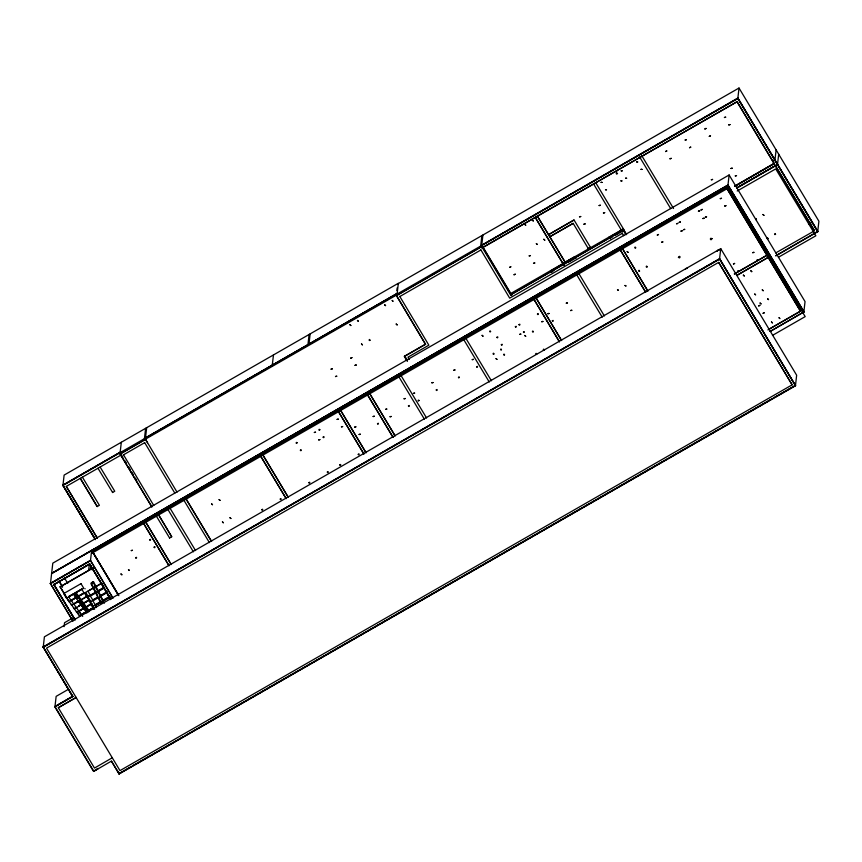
<?xml version="1.0" encoding="UTF-8"?>
<svg xmlns="http://www.w3.org/2000/svg" width="862" height="862" viewBox="0 0 862 862"><rect width="100%" height="100%" fill="white"/><g stroke="black" fill="none" stroke-linecap="round" stroke-linejoin="round"><path stroke-width="1.29" d="M685.355 269.375L686.227 268.297L687.262 268.491M87.73 611.115L93.279 607.947M68.4 689.32L56.149 696.356L54.952 706.818L72.785 696.582L43.132 646.931L719.608 258.675L795.572 385.723L119.096 773.979L111.435 761.2M72.882 621.179L50.373 583.423L90.521 560.386L112.922 597.905M50.449 583.768L52.797 563.155L729.123 174.986L805.043 301.581L803.847 312.044L770.122 331.407M95.219 539.569L62.851 485.209M62.926 485.554L64.122 475.091L398.33 283.275L397.134 293.737L62.818 485.522M110.745 599.09L89.605 563.845L53.875 584.651L89.573 564.168M64.09 626.631L64.542 622.709L72.333 618.226M68.669 596.59L71.029 600.566L84.088 593.045L81.718 589.091L68.658 596.623L74.003 593.552M75.716 596.375L74.046 594.069L76.201 592.83L89.045 610.716L87.87 611.384M75.016 593.562L74.919 594.446M75.263 593.412L75.156 594.317M76.093 593.778L88.937 611.611L76.093 593.778L73.938 595.06L86.782 612.893L87.805 612.225M76.502 598.627L78.657 597.344M76.168 607.656L73.798 603.712M76.362 607.311L78.733 611.266L91.792 603.734M79.078 602.204L81.222 600.9M81.718 589.134L75.306 592.808M80.403 600.545L81.33 599.963M81.642 605.77L82.666 605.092M81.297 614.822L78.938 610.846L81.297 614.822L93.15 607.904M81.502 614.434L82.687 616.373M84.282 592.7L78.851 595.782M72.71 696.237L54.845 706.786L93.602 771.436L111.467 761.092L119.128 773.871M43.93 648.105L72.785 696.582L43.132 646.931M83.894 603.572L82.569 603.788M84.217 609.326L86.362 608.098M89.336 564.502L88.667 569.771L90.887 568.5M90.456 560.806L91.652 550.344L118.837 595.685M90.822 568.543L91.124 565.925M93.344 582.593L91.06 583.897L100.789 603.001L103.074 601.633L93.344 582.54M104.388 603.12L93.452 581.591L91.167 582.949L96.038 592.442M93.495 588.617L95.779 587.313M97.374 597.301L92.762 599.941M95.93 593.455L98.214 592.097M96.436 607.548L95.251 605.544L109.097 597.592L110.282 599.607M100.789 603.001L103.074 601.633M104.237 588.089L90.391 596.03L92.762 599.984M151.831 506.953L120.087 454.026L145.462 439.264L147.521 442.702M121.316 442.26L120.12 452.722L122.878 457.323M106.597 592.032L99.593 596.062M153.77 505.509L123.428 454.673M109.097 597.635L102.19 601.299M93.602 771.436L98.128 768.451M144.428 438.392L397.177 293.414L144.428 438.769L145.624 428.306M174.803 493.107L144.611 442.518M145.473 438.176L146.669 427.714M177.033 492.148L145.462 439.264M119.096 773.979L117.243 770.359M273.48 354.928L272.241 365.326M307.917 344.94L309.102 334.478M308.962 344.347L310.148 333.885M407.478 360.898L404.709 356.275L425.548 344.326L396.423 295.515L481.707 246.564L510.541 294.89L623.215 230.035L510.541 294.89M396.876 290.494L397.177 287.886M409.418 359.443L408.028 357.127L428.856 345.177L399.742 296.366M404.709 356.275L407.51 360.693M425.548 344.326L396.423 295.515M480.684 246.069L481.869 235.606M622.353 233.29L509.69 298.144L480.856 249.818M481.707 246.564L396.401 295.72M482.914 235.003L481.718 245.476L511.748 295.644M510.541 293.619L623.226 228.947L626.599 234.572M590.384 247.405L588.272 248.321M616.556 173.585C619.627 172.346 614.671 176.268 616.772 171.635M736.945 101.835L484.272 246.467M719.544 259.096L720.74 248.633L44.404 636.813L43.208 647.276L719.544 259.096L795.464 385.702L796.65 375.229L720.74 248.633M729.123 174.986L727.937 185.449L803.847 312.044M775.778 255.755L817.704 231.695L737.829 98.483L739.014 88.021L397.63 283.954M772.837 161.539L775.024 159.976M774.098 163.424L734.963 186.278M774.916 160.332L776.112 149.869M778.688 154.169L777.492 164.631L736.654 188.067M777.643 164.34L736.73 188.121M770.229 331.439L803.998 311.764L728.002 185.018L51.494 573.596L727.959 185.341M817.704 231.695L818.9 221.232L739.014 88.021M775.875 255.788L817.855 231.404L737.894 98.052L480.716 245.756M93.182 567.778L60.124 586.774L69.035 601.795L75.953 597.819M99.389 597.571C96.232 599.467 102.783 595.62 99.583 597.474M60.092 586.903L93.031 568.026M92.051 583.283L92.159 582.389M92.46 582.206L92.363 583.111M121.24 451.602L62.775 485.155L95.294 539.537M64.133 484.563L120.12 452.345M737.85 98.376L480.64 246.004L481.912 248.127L736.967 101.727L814.396 230.844L775.822 252.878M396.434 294.427L737.829 98.483M143.081 440.514L396.477 295.084M120.087 454.026L145.441 439.469M641.748 155.677L673.534 208.518M121.391 454.845L66.245 486.405L97.363 538.308M123.406 454.877L144.59 442.723M399.72 296.571L480.834 250.012M573.995 220.069L548.555 234.658L574.017 219.95L590.459 247.362M549.784 236.716L573.133 223.312L588.304 248.601M549.827 236.781L573.111 223.42M112.523 492.525L114.754 491.243L100.143 467.042M564.955 261.789L537.338 216.103L564.987 262.07L562.767 263.341L535.183 217.343M550.872 270.819L562.002 264.429L562.66 265.528M575.062 256.941L563.931 263.319L564.588 264.418M609.477 237.19L620.597 230.8L621.254 231.889L615.694 235.089M623.872 229.648L595.707 182.679M425.569 344.121L404.246 356.362L407.004 360.962M551.529 271.907L553.76 270.636M567.929 262.501L574.598 258.665M610.124 238.278L612.354 237.007M622.504 231.684L624.26 230.671M51.634 573.305L727.97 185.136L803.966 312.076M91.609 552.036L727.506 187.076L805.194 316.613L772.492 335.383M92.256 553.048L727.075 188.692L800.539 311.193L767.934 329.898M734.92 185.923L774.216 163.457M734.887 186.235L774.065 163.748M737.861 187.076L775.304 165.676M50.481 583.455L90.488 560.494M50.33 583.746L90.488 560.699L112.89 598.217M737.236 190.987L775.725 168.898L815.84 235.779L778.483 257.221M169.512 538.028L171.743 536.746L158.705 515.002L171.667 536.789M91.426 583.391L93.452 581.591M75.587 597.657L71.234 600.146L73.593 604.133L86.653 596.612L84.282 592.657M77.429 596.655L78.507 596.041L77.828 596.978M78.173 596.676L100.876 583.649M94.992 587.518L96.135 586.86M74.886 603.088L78.151 601.213M80.004 600.221L81.34 599.974M84.681 597.474L86.857 596.224L89.206 600.221L74.164 608.917L71.395 604.284M78.938 601.073L71.6 605.361L68.82 600.717M88.915 595.426L80.198 600.329L77.742 596.978M104.173 587.227L90.327 595.211L87.967 591.224L101.813 583.283L103.58 586.279M96.081 592.334L88.043 596.946L90.822 601.579M98.376 591.02L104.108 587.722M97.331 591.774L98.57 591.634L97.428 592.28M80.716 604.779L78.55 606.029L80.64 604.865M82.871 605.016L83.797 604.467L81.642 605.749M97.363 597.765L90.467 601.708L93.247 606.352M99.561 596.612L107.685 591.838M99.852 597.054L100.994 596.407M80.004 610.264L83.291 608.346M85.133 607.344L86.211 606.729L85.532 607.667M88.721 605.221L90.919 603.993M83.657 608.507L76.74 612.483L73.96 607.85M85.974 607.182L91.738 603.874M100.962 601.407L95.186 604.747L92.827 600.803L106.672 592.83L109.032 596.806L103.268 600.081M110.12 596.601L92.902 606.482L94.572 609.262M95.251 605.577L100.919 602.322M82.569 613.83L84.767 612.526M87.709 610.91L92.417 608.173M86.642 611.761L79.304 616.05L76.524 611.417M43.1 647.243L719.576 258.988M808.588 224.389L810.916 223.053M734.359 273.911L766.889 255.238M734.402 273.976L766.932 255.314M736.794 275.366L768.161 257.361M736.838 275.431L768.204 257.426M815.42 232.708L817.855 231.404M72.817 696.27L54.877 706.474L93.646 771.113L98.096 768.559M112.351 757.73L94.486 768.074L58.271 707.67L76.093 697.444M58.379 707.702L76.212 697.466M769.001 329.198L800.421 311.16L727.054 188.8M792.146 384.84L119.98 770.628L46.526 648.127L718.682 262.35L792.146 384.84L718.66 262.457M119.161 773.559L130.841 766.857M133.179 765.51L183.412 736.687M185.75 735.34L614.444 489.293M616.772 487.957L667.005 459.123M669.343 457.787L719.565 428.964M721.903 427.617L772.136 398.794M774.475 397.447L794.333 386.047L119.139 773.667M77.666 596.752L75.177 593.412M87.902 611.018L86.038 608.497M86.965 595.954L87.084 595.653M89.346 600.221L89.163 600.189M84.982 588.757L85.176 588.789M85.5 593.336L85.812 593.638M86.653 595.523L86.933 595.954M88.118 598.153L88.193 598.627M90.391 602.915L90.65 603.378M91.512 605.059L91.943 605.189M80.317 600.545L82.687 603.842M83.474 604.93L85.252 607.398M75.069 593.476L76.847 595.954M83.366 604.995L84.551 606.643M85.931 608.561L87.116 610.21M80.198 602.603L81.491 604.402M82.763 606.169L84.067 607.969M85.338 609.736L86.631 611.524M737.861 98.16L817.822 231.716M737.01 101.414L774.248 163.521M775.563 165.87L814.428 230.52M719.576 258.783L795.572 385.723M639.593 156.906L670.69 208.604M623.409 229.658L626.178 234.281M623.215 230.035L625.887 234.744M593.552 183.908L621.793 230.854M621.136 230.143L622.17 231.867M622.332 233.483L623.689 235.746M647.868 290.968L622.526 248.698L647.804 291M620.371 249.937L645.713 292.207M620.306 249.98L645.649 292.24M610.404 238.742L609.111 236.953M575.029 256.51L563.565 263.093M574.954 256.768L575.988 258.492M578.952 273.707L604.37 315.934M576.797 274.946L602.215 317.173M535.248 217.299L562.832 263.309M563.037 263.395L564.308 265.518M551.809 272.37L550.516 270.582M561.582 340.49L536.239 298.23L561.518 340.533M534.084 299.459L559.427 341.729M534.02 299.502L559.363 341.761M483.151 247.329L511.188 294.071M465.997 338.54L491.405 380.767M463.842 339.779L489.25 382.006M401.153 375.757L426.571 417.984M398.998 376.996L424.416 419.223M369.841 393.729L395.184 435.989L369.776 393.772M367.686 394.968L393.029 437.228M367.621 395.001L392.964 437.271M340.716 410.441L366.059 452.712M340.652 410.484L365.994 452.755M338.561 411.68L363.904 453.951M338.497 411.724L363.839 453.983M262.985 455.061L288.328 497.32M262.91 455.104L288.253 497.363M260.83 456.3L286.173 498.559M260.755 456.343L286.098 498.602M186.214 499.12L211.567 541.379M186.149 499.163L211.492 541.422M183.994 500.402L209.401 542.618M170.137 508.354L195.545 550.57M167.982 509.593L193.39 551.809M124.958 460.782L126.337 463.077M128.406 466.536L130.474 469.984M131.854 472.29L133.233 474.585M135.302 478.044L136.681 480.339M120.109 453.821L151.852 506.748M156.475 516.284L169.588 537.985M145.861 522.275L171.215 564.545L145.797 522.318M143.706 523.514L169.049 565.784L143.642 523.557M97.988 468.281L112.599 492.482M82.44 477.203L99.378 505.304L97.158 506.587L80.285 478.442M80.349 478.399L97.223 506.544M66.352 486.437L97.438 538.276M62.958 485.241L95.326 539.213M118.288 594.618L92.945 552.359L118.191 594.974M89.637 563.737L110.799 599.036M110.702 599.413L89.605 564.06L53.756 584.63L74.929 619.918M90.887 567.972L91.932 569.717M86.222 593.185L88.377 596.784M64.327 577.702L67.742 583.412M59.047 580.988L62.581 586.72M59.025 581.322L62.549 587.044M77.494 612.128L78.948 614.39M60.2 586.893L69.025 601.601M53.907 584.339L75.048 619.584M53.8 584.307L75.005 619.897M50.373 583.423L72.914 620.866M96.641 593.692L97.859 596.084M99.27 598.788L100.358 600.933M85.144 592.56L93.505 609.326M719.091 250.433L717.992 250.066L717.184 251.316M351.911 357.59L350.737 358.129L351.911 357.59M510.8 266.821L509.625 267.371L510.8 266.821M515.228 274.202L514.054 274.752L515.228 274.202M529.203 255.874L530.421 255.572L529.203 255.874M599.122 205.565L600.34 205.253L599.122 205.565M603.454 212.979L604.671 212.677L603.454 212.979M658.482 234.507L657.318 235.046L658.482 234.507M661.607 242.233L662.813 241.931L661.607 242.233M666.768 150.969L665.593 151.518L666.768 150.969M671.196 158.36L669.979 158.791L671.196 158.36M676.551 223.732L677.758 223.43L676.551 223.732M680.366 221.943L679.17 222.374L680.366 221.943M680.98 231.113L682.187 230.811L680.98 231.113M683.501 229.669L684.697 229.367L683.501 229.669M685.171 140.032L686.389 139.719L685.171 140.032M698.446 211.168L699.642 210.867L698.446 211.168M702.218 209.401L701.054 209.94L702.218 209.401M702.864 218.549L704.071 218.248L702.864 218.549M705.342 217.127L706.549 216.825L705.342 217.127M706.043 128.438L704.868 128.977L706.043 128.438M710.471 135.819L709.297 136.358L710.471 135.819M711.344 179.749L712.562 179.447L711.344 179.749M720.287 198.626L721.494 198.325L720.287 198.626M724.716 206.007L725.923 205.706L724.716 206.007M734.618 263.438L733.454 263.977L734.618 263.438M737.753 271.164L738.949 270.862L737.753 271.164M752.698 252.663L753.894 252.361L752.698 252.663M757.116 260.044L758.323 259.742L757.116 260.044M759.842 305.374L758.689 305.913L759.842 305.374M764.271 312.755L763.107 313.294L764.271 312.755M678.426 257.307C680.377 259.634 680.775 254.247 678.426 257.307M690.721 147.133L689.546 147.682L690.721 147.133M712.012 238.623C710.439 241.899 709.286 236.931 712.012 238.623M331.083 369.151L332.301 368.839L331.083 369.151M335.512 376.532L336.73 376.22L335.512 376.532M355.025 365.316L356.243 365.003L355.025 365.316M533.535 263.298L534.752 262.985L533.535 263.298M579.512 216.815L580.719 216.513L579.512 216.815M583.93 224.195L585.147 223.894L583.93 224.195M724.446 117.491L725.653 117.178L724.446 117.491M728.778 124.904L729.985 124.591L728.778 124.904M730.965 168.499L732.172 168.187L730.965 168.499M735.297 175.913L736.514 175.611L735.297 175.913M617.526 289.783L618.431 290.257L617.526 289.783M625.036 285.484L625.941 285.947L625.036 285.484M357.471 320.459L358.387 321.321L357.471 320.459M369.992 340.264C368.602 341.524 369.184 337.936 369.992 340.264M392.188 300.536L393.094 301.398L392.253 300.429M524.796 224.314L525.701 225.176L524.796 224.314M532.339 220.101L533.244 220.952L532.339 220.101M536.358 243.601L537.274 244.463L536.358 243.601M543.868 239.291L544.773 240.153L543.868 239.291M743.356 275.129L744.262 275.969L743.356 275.129M756.459 219.347C755.015 220.597 755.683 217.019 756.459 219.347M750.867 270.819L751.772 271.659L750.867 270.819M768.02 238.634C766.63 239.895 767.212 236.307 768.02 238.634M762.288 289.869L763.193 290.709L762.288 289.869M775.531 234.335C774.065 235.563 774.766 232.007 775.531 234.335M605.512 189.737L606.492 189.791L605.512 189.737M625.607 178.208L626.588 178.262L625.607 178.208M349.929 324.683L350.834 325.534L349.929 324.683M361.501 343.97L362.406 344.822L361.501 343.97M384.646 304.76L385.551 305.611L384.646 304.76M396.208 324.047L397.113 324.899L396.208 324.047M635.671 247.825C634.216 249.043 634.906 245.541 635.671 247.825M639.55 271.088C638.149 272.338 638.742 268.782 639.55 271.088M647.093 266.875C645.692 268.125 646.284 264.569 647.093 266.875M763.01 214.519L763.915 215.381L763.01 214.519M760.101 303.047L761.006 303.887L760.101 303.047M767.611 298.748L768.505 299.588L767.611 298.748M779.032 317.787L779.927 318.628L779.097 317.679M601.083 182.356L602.064 182.41L601.083 182.356M621.179 170.827L622.159 170.881L621.179 170.827M620.931 180.869L621.911 180.923L620.931 180.869M636.673 161.927L637.654 161.981L636.673 161.927M641.026 169.34L642.007 169.394L641.026 169.34M627.18 251.532L628.075 252.372L627.18 251.532M754.746 294.082L755.64 294.923L754.81 293.974M771.49 322.011L772.384 322.851L771.49 322.011M544.148 349.886C542.769 351.136 543.383 347.666 544.148 349.886M493.915 353.948C492.471 355.176 493.204 351.75 493.915 353.948M501.458 349.724C500.079 350.974 500.693 347.515 501.458 349.724M504.529 354.853C503.149 356.092 503.764 352.633 504.529 354.853M524.807 335.501L525.68 336.288L524.807 335.501M533.276 331.751C531.897 333.001 532.511 329.532 533.276 331.751M536.617 354.099C535.162 355.327 535.895 351.901 536.617 354.099M490.586 331.601C489.207 332.84 489.821 329.381 490.586 331.601M496.059 358.592L496.932 359.389L496.059 358.592M128.503 569.674L129.365 570.461L128.503 569.674M211.61 503.893L212.483 504.69L211.61 503.893M219.12 499.583L219.993 500.38L219.12 499.583M229.992 517.717L230.865 518.515L229.992 517.717M120.992 573.973L121.865 574.771L120.992 573.973M222.45 521.941L223.323 522.738L222.45 521.941M482.117 335.35L482.989 336.137L482.117 335.35M132.446 550.322L131.293 550.592L132.446 550.322M135.668 557.757C136.271 559.513 137.414 556.227 135.668 557.757M149.686 539.795C150.279 541.551 151.443 538.233 149.686 539.795M154.115 547.176C154.707 548.932 155.828 545.624 154.115 547.176M261.8 509.668C262.404 511.425 263.556 508.106 261.8 509.668M280.247 499.087C280.85 500.844 281.96 497.536 280.247 499.087M297.078 442.788C295.752 444.609 295.925 441.322 297.078 442.788M300.385 450.19C300.989 451.947 302.109 448.649 300.385 450.19M315.514 432.207L314.361 432.476L315.514 432.207M319.834 429.718C318.52 431.539 318.681 428.252 319.834 429.718M319.856 439.62L318.703 439.9L319.856 439.62M308.887 482.645C309.49 484.401 310.654 481.082 308.887 482.645M323.153 437.131C323.746 438.887 324.909 435.569 323.153 437.131M338.281 419.137L337.128 419.417L338.281 419.137M327.334 472.064C327.926 473.82 329.09 470.501 327.334 472.064M342.613 426.561L341.46 426.83L342.613 426.561M339.8 464.898C340.393 466.644 341.567 463.368 339.8 464.898M355.844 426.83L354.702 427.11L355.844 426.83M360.273 434.211L359.12 434.491L360.273 434.211M358.247 454.317C358.84 456.073 360.004 452.755 358.247 454.317M374.291 416.249L373.138 416.529L374.291 416.249M377.513 423.695C378.106 425.451 379.269 422.121 377.513 423.695M386.769 409.084L385.616 409.364L386.769 409.084M391.197 416.465L390.044 416.745L391.197 416.465M405.215 398.503L404.062 398.772L405.215 398.503M408.437 405.937C409.03 407.704 410.193 404.375 408.437 405.937M414.6 393.115L413.448 393.384L414.6 393.115M419.029 400.496C417.704 402.317 417.876 399.031 419.029 400.496M433.036 382.534L431.884 382.803L433.036 382.534M436.258 389.969C436.84 391.736 438.047 388.396 436.258 389.969M454.953 369.949L453.8 370.229L454.953 369.949M459.381 377.33C458.067 379.151 458.228 375.864 459.381 377.33M473.4 359.368L472.247 359.637L473.4 359.368M476.621 366.803C477.225 368.559 478.345 365.262 476.621 366.803M496.921 337.322C497.514 339.078 498.678 335.76 496.921 337.322M501.339 344.703C501.943 346.449 503.074 343.162 501.339 344.703M515.357 326.741C515.961 328.497 517.114 325.168 515.357 326.741M519.01 324.64C519.614 326.386 520.756 323.099 519.01 324.64M520.81 334.133L519.657 334.402L520.81 334.133M523.439 332.021C524.042 333.766 525.173 330.48 523.439 332.021M537.457 314.059C538.05 315.815 539.213 312.486 537.457 314.059M542.909 321.451L541.756 321.72L542.909 321.451M549.019 313.456L547.866 313.725L549.019 313.456M552.327 320.858C552.93 322.614 554.094 319.296 552.327 320.858M567.465 302.874L566.312 303.144L567.465 302.874M571.797 310.288L570.644 310.557L571.797 310.288M80.996 583.66L63.691 593.595L66.471 598.228L83.776 588.293L80.996 583.66M88.333 600.415L83.98 602.904L88.344 600.437"/></g></svg>
